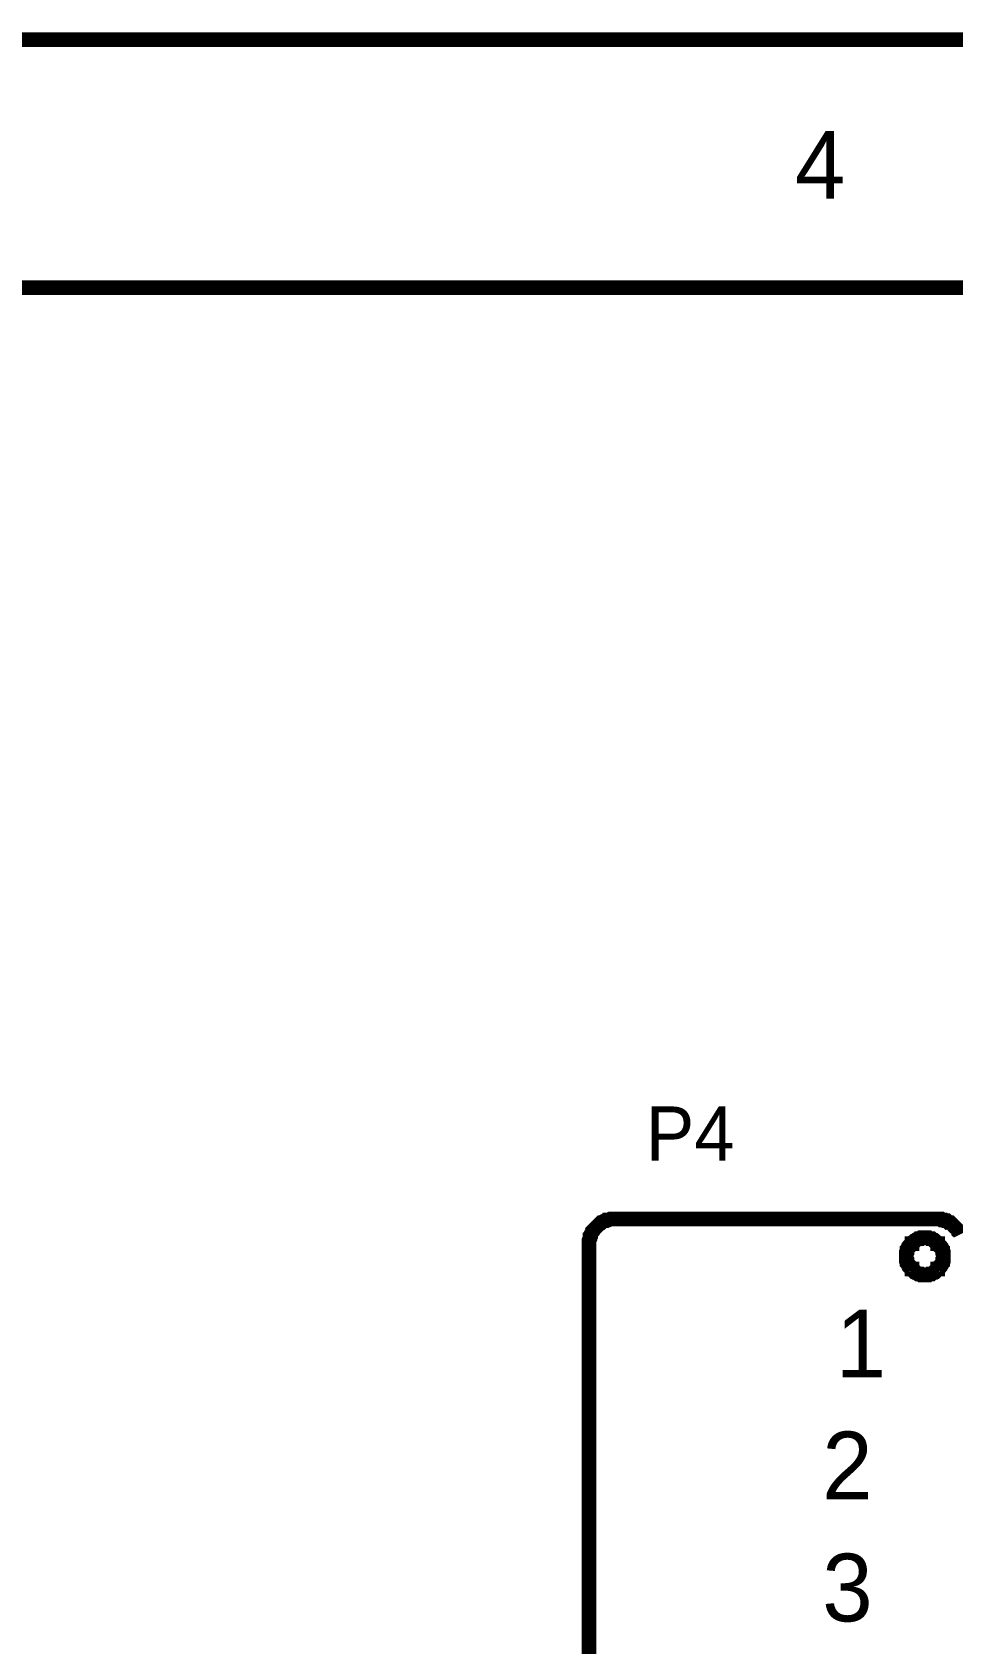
# Model space of a CAD drawing. Header units: millimetres. Extents: x 0 to 11.5, y 0 to 7.6.
# Drawn here: x 9.402 to 10.143, y 6.306 to 7.603 of the extents above; entities that cross this region are included whole.
import ezdxf

# ---------------------------------------------------------------- set-up
doc = ezdxf.new("R2010")
doc.units = ezdxf.units.MM
doc.header["$MEASUREMENT"] = 0
doc.layers.add('Sheet', color=255, linetype='Continuous')

msp = doc.modelspace()

# ---------------------------------------------------------------- linework, layer by layer
at = {"layer": 'Sheet'}
for points, const_width in [([(0, 7.5973), (11.5, 7.5973), (11.5, 0.002), (0, 0.002), (0, 7.5973)], 0.0118), ([(0, 7.5973), (0, 0.002), (11.5, 0.002), (11.5, 7.5973), (0, 7.5973), (0, 7.5973)], 0.0039), ([(0.2005, 7.3976), (11.3002, 7.3976), (11.3002, 0.2017), (0.2005, 0.2017), (0.2005, 7.3976)], 0.0118), ([(0.2005, 7.3976), (0.2005, 0.2017), (11.3002, 0.2017), (11.3002, 7.3976), (0.2005, 7.3976), (0.2005, 7.3976)], 0.0039)]:
    msp.add_lwpolyline(points, close=True, dxfattribs=dict(at, const_width=const_width))
for points, const_width in [([(9.8504, 6.6282), (9.8504, 6.6289), (9.8504, 6.6302), (9.8504, 6.6309), (9.8511, 6.6323), (9.8511, 6.633), (9.8511, 6.6343), (9.8518, 6.635), (9.8518, 6.6357), (9.8525, 6.6371), (9.8531, 6.6377), (9.8531, 6.6384), (9.8538, 6.6391), (9.8545, 6.6398), (9.8552, 6.6405), (9.8559, 6.6411), (9.8566, 6.6418), (9.8572, 6.6425), (9.8579, 6.6432), (9.8586, 6.6439), (9.8593, 6.6445), (9.86, 6.6452), (9.8606, 6.6452), (9.8613, 6.6459), (9.8627, 6.6466), (9.8634, 6.6466), (9.8641, 6.6473), (9.8654, 6.6473), (9.8661, 6.6473), (9.8675, 6.648), (9.8682, 6.648), (9.8695, 6.648), (9.8702, 6.648)], 0.0118), ([(9.8702, 6.648), (10.13, 6.648)], 0.0118), ([(10.13, 6.648), (10.1314, 6.648), (10.1321, 6.648), (10.1334, 6.648), (10.1341, 6.6473), (10.1355, 6.6473), (10.1361, 6.6473), (10.1368, 6.6466), (10.1382, 6.6466), (10.1389, 6.6459), (10.1396, 6.6452), (10.1409, 6.6452), (10.1416, 6.6445), (10.1423, 6.6439), (10.143, 6.6432), (10.1436, 6.6425), (10.1443, 6.6418), (10.145, 6.6411), (10.1457, 6.6405), (10.1464, 6.6398), (10.1471, 6.6391), (10.1477, 6.6384), (10.1477, 6.6377), (10.1484, 6.6371), (10.1491, 6.6357)], 0.0118), ([(9.8504, 4.5694), (9.8504, 6.6282)], 0.0118), ([(10.1055, 6.618), (10.1055, 6.6187), (10.1055, 6.6193), (10.1055, 6.62), (10.1055, 6.6207), (10.1061, 6.6214), (10.1061, 6.6221), (10.1061, 6.6234), (10.1068, 6.6241), (10.1068, 6.6241), (10.1075, 6.6248), (10.1075, 6.6255), (10.1082, 6.6261), (10.1082, 6.6268), (10.1089, 6.6275), (10.1096, 6.6282), (10.1102, 6.6282), (10.1102, 6.6289), (10.1109, 6.6296), (10.1116, 6.6302), (10.1123, 6.6302), (10.113, 6.6309), (10.1136, 6.6309), (10.1143, 6.6316), (10.1143, 6.6316), (10.115, 6.6323), (10.1164, 6.6323), (10.1171, 6.6323), (10.1177, 6.633), (10.1184, 6.633), (10.1191, 6.633), (10.1198, 6.633), (10.1205, 6.633)], 0.0118), ([(10.1055, 6.618), (10.1055, 6.6187), (10.1055, 6.6193), (10.1055, 6.62), (10.1055, 6.6207), (10.1061, 6.6214), (10.1061, 6.6221), (10.1061, 6.6234), (10.1068, 6.6241), (10.1068, 6.6241), (10.1075, 6.6248), (10.1075, 6.6255), (10.1082, 6.6261), (10.1082, 6.6268), (10.1089, 6.6275), (10.1096, 6.6282), (10.1102, 6.6282), (10.1102, 6.6289), (10.1109, 6.6296), (10.1116, 6.6302), (10.1123, 6.6302), (10.113, 6.6309), (10.1136, 6.6309), (10.1143, 6.6316), (10.1143, 6.6316), (10.115, 6.6323), (10.1164, 6.6323), (10.1171, 6.6323), (10.1177, 6.633), (10.1184, 6.633), (10.1191, 6.633), (10.1198, 6.633), (10.1205, 6.633)], 0.0039), ([(10.1205, 6.633), (10.1205, 6.633)], 0.0118), ([(10.1205, 6.633), (10.1211, 6.633), (10.1218, 6.633), (10.1225, 6.633), (10.1232, 6.633), (10.1239, 6.6323), (10.1246, 6.6323), (10.1259, 6.6323), (10.1266, 6.6316), (10.1266, 6.6316), (10.1273, 6.6309), (10.128, 6.6309), (10.1286, 6.6302), (10.1293, 6.6302), (10.13, 6.6296), (10.1307, 6.6289), (10.1307, 6.6282), (10.1314, 6.6282), (10.1321, 6.6275), (10.1327, 6.6268), (10.1327, 6.6261), (10.1334, 6.6255), (10.1334, 6.6248), (10.1341, 6.6241), (10.1341, 6.6241), (10.1348, 6.6234), (10.1348, 6.6221), (10.1348, 6.6214), (10.1355, 6.6207), (10.1355, 6.62), (10.1355, 6.6193), (10.1355, 6.6187), (10.1355, 6.618)], 0.0118), ([(10.1205, 6.633), (10.1205, 6.633)], 0.0039), ([(10.1205, 6.633), (10.1211, 6.633), (10.1218, 6.633), (10.1225, 6.633), (10.1232, 6.633), (10.1239, 6.6323), (10.1246, 6.6323), (10.1259, 6.6323), (10.1266, 6.6316), (10.1266, 6.6316), (10.1273, 6.6309), (10.128, 6.6309), (10.1286, 6.6302), (10.1293, 6.6302), (10.13, 6.6296), (10.1307, 6.6289), (10.1307, 6.6282), (10.1314, 6.6282), (10.1321, 6.6275), (10.1327, 6.6268), (10.1327, 6.6261), (10.1334, 6.6255), (10.1334, 6.6248), (10.1341, 6.6241), (10.1341, 6.6241), (10.1348, 6.6234), (10.1348, 6.6221), (10.1348, 6.6214), (10.1355, 6.6207), (10.1355, 6.62), (10.1355, 6.6193), (10.1355, 6.6187), (10.1355, 6.618)], 0.0039), ([(10.1205, 6.603), (10.1198, 6.603), (10.1191, 6.603), (10.1184, 6.603), (10.1177, 6.603), (10.1171, 6.6037), (10.1164, 6.6037), (10.115, 6.6037), (10.1143, 6.6043), (10.1143, 6.6043), (10.1136, 6.605), (10.113, 6.605), (10.1123, 6.6057), (10.1116, 6.6057), (10.1109, 6.6064), (10.1102, 6.6071), (10.1102, 6.6077), (10.1096, 6.6077), (10.1089, 6.6084), (10.1082, 6.6091), (10.1082, 6.6098), (10.1075, 6.6105), (10.1075, 6.6112), (10.1068, 6.6118), (10.1068, 6.6118), (10.1061, 6.6125), (10.1061, 6.6139), (10.1061, 6.6146), (10.1055, 6.6152), (10.1055, 6.6159), (10.1055, 6.6166), (10.1055, 6.6173), (10.1055, 6.618)], 0.0118), ([(10.1055, 6.618), (10.1055, 6.618)], 0.0118), ([(10.1205, 6.603), (10.1198, 6.603), (10.1191, 6.603), (10.1184, 6.603), (10.1177, 6.603), (10.1171, 6.6037), (10.1164, 6.6037), (10.115, 6.6037), (10.1143, 6.6043), (10.1143, 6.6043), (10.1136, 6.605), (10.113, 6.605), (10.1123, 6.6057), (10.1116, 6.6057), (10.1109, 6.6064), (10.1102, 6.6071), (10.1102, 6.6077), (10.1096, 6.6077), (10.1089, 6.6084), (10.1082, 6.6091), (10.1082, 6.6098), (10.1075, 6.6105), (10.1075, 6.6112), (10.1068, 6.6118), (10.1068, 6.6118), (10.1061, 6.6125), (10.1061, 6.6139), (10.1061, 6.6146), (10.1055, 6.6152), (10.1055, 6.6159), (10.1055, 6.6166), (10.1055, 6.6173), (10.1055, 6.618)], 0.0039), ([(10.1055, 6.618), (10.1055, 6.618)], 0.0039), ([(10.1355, 6.618), (10.1355, 6.6173), (10.1355, 6.6166), (10.1355, 6.6159), (10.1355, 6.6152), (10.1348, 6.6146), (10.1348, 6.6139), (10.1348, 6.6125), (10.1341, 6.6118), (10.1341, 6.6118), (10.1334, 6.6112), (10.1334, 6.6105), (10.1327, 6.6098), (10.1327, 6.6091), (10.1321, 6.6084), (10.1314, 6.6077), (10.1307, 6.6077), (10.1307, 6.6071), (10.13, 6.6064), (10.1293, 6.6057), (10.1286, 6.6057), (10.128, 6.605), (10.1273, 6.605), (10.1266, 6.6043), (10.1266, 6.6043), (10.1259, 6.6037), (10.1246, 6.6037), (10.1239, 6.6037), (10.1232, 6.603), (10.1225, 6.603), (10.1218, 6.603), (10.1211, 6.603), (10.1205, 6.603)], 0.0118), ([(10.1355, 6.618), (10.1355, 6.6173), (10.1355, 6.6166), (10.1355, 6.6159), (10.1355, 6.6152), (10.1348, 6.6146), (10.1348, 6.6139), (10.1348, 6.6125), (10.1341, 6.6118), (10.1341, 6.6118), (10.1334, 6.6112), (10.1334, 6.6105), (10.1327, 6.6098), (10.1327, 6.6091), (10.1321, 6.6084), (10.1314, 6.6077), (10.1307, 6.6077), (10.1307, 6.6071), (10.13, 6.6064), (10.1293, 6.6057), (10.1286, 6.6057), (10.128, 6.605), (10.1273, 6.605), (10.1266, 6.6043), (10.1266, 6.6043), (10.1259, 6.6037), (10.1246, 6.6037), (10.1239, 6.6037), (10.1232, 6.603), (10.1225, 6.603), (10.1218, 6.603), (10.1211, 6.603), (10.1205, 6.603)], 0.0039), ([(10.1355, 6.618), (10.1355, 6.618), (10.1355, 6.618), (10.1355, 6.618), (10.1355, 6.618), (10.1355, 6.618), (10.1355, 6.618), (10.1355, 6.618), (10.1355, 6.618), (10.1355, 6.618), (10.1355, 6.618), (10.1355, 6.618), (10.1355, 6.618), (10.1355, 6.618), (10.1355, 6.618), (10.1355, 6.618), (10.1355, 6.618), (10.1355, 6.618), (10.1355, 6.618), (10.1355, 6.618), (10.1355, 6.618), (10.1355, 6.618), (10.1355, 6.618), (10.1355, 6.618), (10.1355, 6.618), (10.1355, 6.618), (10.1355, 6.618), (10.1355, 6.618), (10.1355, 6.618), (10.1355, 6.618), (10.1355, 6.618), (10.1355, 6.618), (10.1355, 6.618)], 0.0118), ([(10.1355, 6.618), (10.1355, 6.618)], 0.0118), ([(10.1355, 6.618), (10.1355, 6.618), (10.1355, 6.618), (10.1355, 6.618), (10.1355, 6.618), (10.1355, 6.618), (10.1355, 6.618), (10.1355, 6.618), (10.1355, 6.618), (10.1355, 6.618), (10.1355, 6.618), (10.1355, 6.618), (10.1355, 6.618), (10.1355, 6.618), (10.1355, 6.618), (10.1355, 6.618), (10.1355, 6.618), (10.1355, 6.618), (10.1355, 6.618), (10.1355, 6.618), (10.1355, 6.618), (10.1355, 6.618), (10.1355, 6.618), (10.1355, 6.618), (10.1355, 6.618), (10.1355, 6.618), (10.1355, 6.618), (10.1355, 6.618), (10.1355, 6.618), (10.1355, 6.618), (10.1355, 6.618), (10.1355, 6.618), (10.1355, 6.618)], 0.0039), ([(10.1355, 6.618), (10.1355, 6.618)], 0.0039)]:
    msp.add_lwpolyline(points, dxfattribs=dict(at, const_width=const_width))

# ---------------------------------------------------------------- texts
for s, height, p in [('4', 0.0545, (10.0161, 7.4692)), ('P4', 0.04362, (9.8961, 6.695)), ('1', 0.0545, (10.0489, 6.5205)), ('2', 0.0545, (10.038, 6.4224)), ('3', 0.0545, (10.038, 6.3242))]:
    msp.add_text(s, height=height, dxfattribs=at).set_placement(p)

doc.saveas('drawing.dxf')
